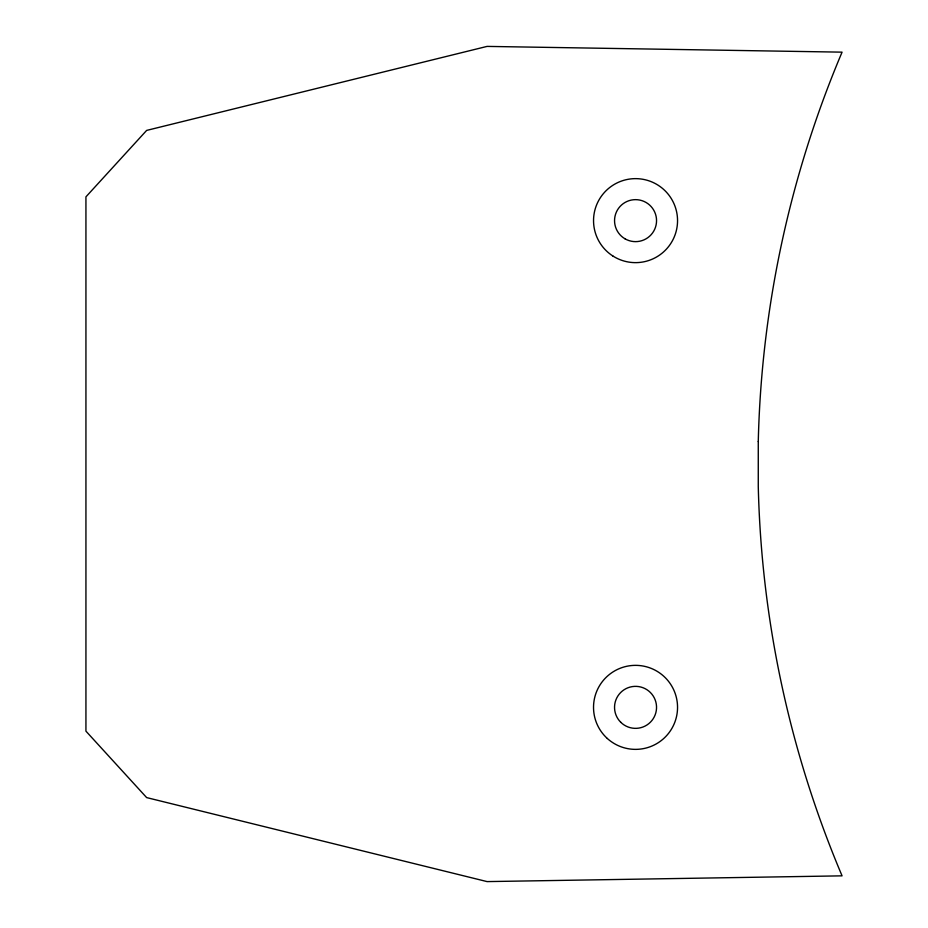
<?xml version="1.0" encoding="UTF-8"?>
<svg xmlns="http://www.w3.org/2000/svg" width="928" height="928" viewBox="0 0 928 928"><rect width="100%" height="100%" fill="white"/><g stroke="black" fill="none" stroke-linecap="round" stroke-linejoin="round"><path stroke-width="1.39" d="M758.269 441.519L758.269 486.481A1062.769 1062.769 0 0 0 842.067 875.846L487.084 881.6L146.647 797.593L85.933 731.148L85.933 196.852L146.647 130.407L487.084 46.4L842.067 52.154A1062.769 1062.769 0 0 0 758.269 441.519M607.306 738.468A42.004 42.004 0 0 0 676.593 716.254A42.004 42.004 0 0 0 622.711 667.36A42.004 42.004 0 0 0 607.306 738.468M620.693 722.216A21.008 21.008 0 0 0 655.829 712.797A21.008 21.008 0 0 0 630.1 687.068A21.008 21.008 0 0 0 620.693 722.216M612.805 255.954A42.004 42.004 0 0 0 677.498 222.674A42.004 42.004 0 0 0 616.32 183.292A42.004 42.004 0 0 0 612.805 255.954M625.043 238.832A21.008 21.008 0 0 0 656.548 220.644A21.008 21.008 0 0 0 625.043 202.455A21.008 21.008 0 0 0 625.043 238.832"/></g></svg>
